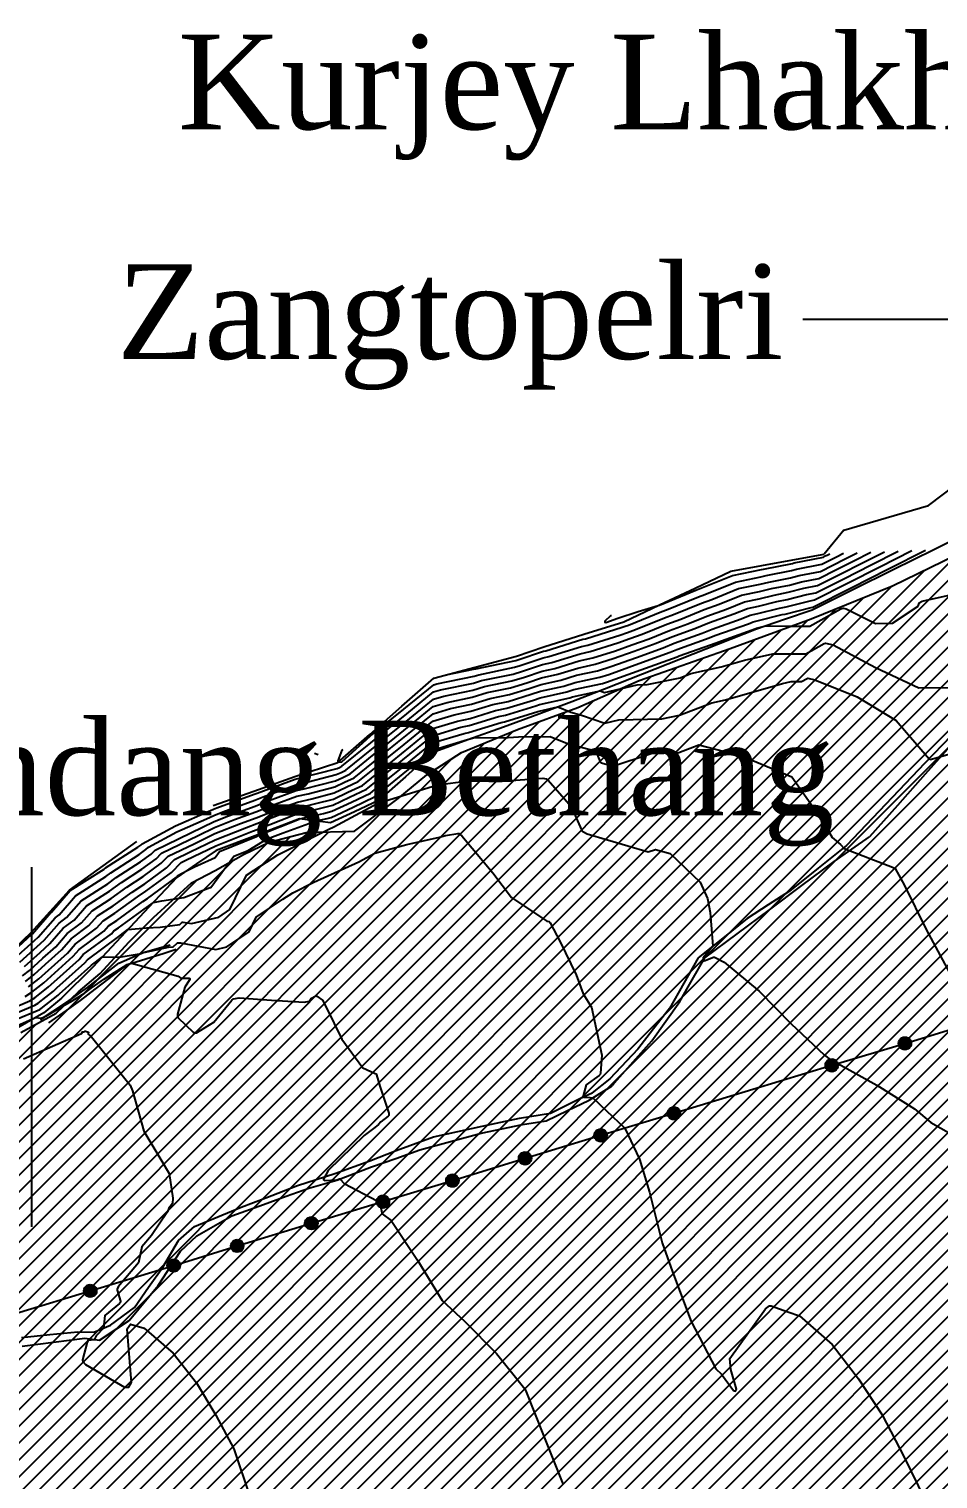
# Model space of a CAD drawing. Extents: x 13365 to 36625, y 86498 to 171760.
# Drawn here: x 17932 to 18412, y 89343 to 90109 of the extents above; entities that cross this region are included whole.
import ezdxf

# ---------------------------------------------------------------- set-up
doc = ezdxf.new("R2010")
doc.units = 0
doc.header["$LTSCALE"] = 5
doc.header["$MEASUREMENT"] = 0
doc.linetypes.add('A_CONTINUOUS_LINE', pattern=[0])
doc.linetypes.add('KERB', pattern=[16, 5, -6, 5])
doc.layers.get('0').update_dxf_attribs({"linetype": 'A_CONTINUOUS_LINE'})
for name, color, linetype in [('Agricultural', 40, 'Continuous'), ('CONTOUR', 255, 'Continuous'), ('EXISTING ROAD', 25, 'A_CONTINUOUS_LINE'), ('RELIEF', 255, 'A_CONTINUOUS_LINE'), ('TELECOM', 94, 'A_CONTINUOUS_LINE'), ('text', 7, 'Continuous')]:
    doc.layers.add(name, color=color, linetype=linetype)

# ---------------------------------------------------------------- blocks, each defined once
blk = doc.blocks.new('S038')
at = {"color": 0}
for p, q in [((-0.5, 0), (0, 0.5)), ((-0.5, 0), (-0.48, 0.13)), ((-0.48, -0.13), (-0.5, 0)), ((0, -0.5), (-0.5, 0)), ((-0.5, 0), (0.5, 0)), ((-0.48, -0.13), (0.13, 0.48)), ((-0.48, 0.13), (-0.43, 0.25)), ((0.13, -0.48), (-0.48, 0.13)), ((-0.48, 0.13), (0.48, 0.13)), ((0.25, 0.43), (-0.43, -0.25)), ((-0.43, 0.25), (-0.35, 0.35)), ((0.43, 0.25), (-0.43, 0.25)), ((-0.43, 0.25), (0.25, -0.43)), ((-0.35, 0.35), (-0.25, 0.43)), ((-0.35, -0.35), (0.35, 0.35)), ((0.35, -0.35), (-0.35, 0.35)), ((-0.35, 0.35), (0.35, 0.35)), ((-0.35, -0.35), (-0.35, 0.35)), ((-0.25, 0.43), (-0.13, 0.48)), ((0.43, -0.25), (-0.25, 0.43)), ((-0.25, 0.43), (-0.25, -0.43)), ((-0.25, -0.43), (0.43, 0.25)), ((-0.13, 0.48), (0, 0.5)), ((-0.13, -0.48), (-0.13, 0.48)), ((-0.13, 0.48), (0.48, -0.13)), ((0.48, 0.13), (-0.13, -0.48)), ((0, 0.5), (0.13, 0.48)), ((0.5, 0), (0, 0.5)), ((0, 0.5), (0, -0.5)), ((0, -0.5), (0.5, 0)), ((0.13, 0.48), (0.25, 0.43)), ((0.13, 0.48), (0.13, -0.48)), ((0.25, 0.43), (0.35, 0.35)), ((0.25, -0.43), (0.25, 0.43)), ((0.35, 0.35), (0.43, 0.25)), ((0.35, 0.35), (0.35, -0.35)), ((0.43, 0.25), (0.48, 0.13)), ((0.48, 0.13), (0.5, 0)), ((0.5, 0), (0.48, -0.13)), ((-0.43, -0.25), (-0.48, -0.13)), ((0.48, -0.13), (-0.48, -0.13)), ((-0.35, -0.35), (-0.43, -0.25)), ((-0.43, -0.25), (0.43, -0.25)), ((-0.25, -0.43), (-0.35, -0.35)), ((0.35, -0.35), (-0.35, -0.35)), ((-0.13, -0.48), (-0.25, -0.43)), ((0, -0.5), (-0.13, -0.48)), ((0.13, -0.48), (0, -0.5)), ((0.25, -0.43), (0.13, -0.48)), ((0.35, -0.35), (0.25, -0.43)), ((0.43, -0.25), (0.35, -0.35)), ((0.48, -0.13), (0.43, -0.25))]:
    blk.add_line(p, q, dxfattribs=at)

msp = doc.modelspace()

# ---------------------------------------------------------------- hatches: boundary and pattern name
at = {"layer": 'Agricultural', "linetype": 'Continuous'}
h = msp.add_hatch(dxfattribs=at)
h.set_pattern_fill('ANSI31', color=256, scale=50, style=0)
edge = h.paths.add_edge_path()
edge.add_line((17511.7, 89521.19), (17520.78, 89522.44))
edge.add_line((17520.78, 89522.44), (17525.46, 89520.11))
edge.add_line((17525.46, 89520.11), (17530.39, 89514.4))
edge.add_line((17530.39, 89514.4), (17536.89, 89508.69))
edge.add_line((17536.89, 89508.69), (17541.82, 89503.76))
edge.add_line((17541.82, 89503.76), (17543.38, 89497.79))
edge.add_line((17543.38, 89497.79), (17545.98, 89493.64))
edge.add_line((17545.98, 89493.64), (17554.29, 89493.38))
edge.add_line((17554.29, 89493.38), (17563.64, 89495.46))
edge.add_line((17563.64, 89495.46), (17575.07, 89502.72))
edge.add_line((17575.07, 89502.72), (17587.8, 89509.99))
edge.add_line((17587.8, 89509.99), (17597.41, 89516.73))
edge.add_line((17597.41, 89516.73), (17608.05, 89523.48))
edge.add_line((17608.05, 89523.48), (17618.18, 89529.71))
edge.add_line((17618.18, 89529.71), (17637.07, 89533.2))
edge.add_line((17637.07, 89533.2), (17654.59, 89534.43))
edge.add_line((17654.59, 89534.43), (17666, 89537.28))
edge.add_line((17666, 89537.28), (17680.27, 89532.8))
edge.add_line((17680.27, 89532.8), (17692.9, 89531.17))
edge.add_line((17692.9, 89531.17), (17705.53, 89533.2))
edge.add_line((17705.53, 89533.2), (17723.06, 89535.65))
edge.add_line((17723.06, 89535.65), (17728.14, 89534.35))
edge.add_line((17728.14, 89534.35), (17729.71, 89531.74))
edge.add_line((17729.71, 89531.74), (17728.41, 89526.51))
edge.add_line((17728.41, 89526.51), (17726.57, 89522.59))
edge.add_line((17726.57, 89522.59), (17720.55, 89518.66))
edge.add_line((17720.55, 89518.66), (17710.08, 89514.74))
edge.add_line((17710.08, 89514.74), (17701.18, 89512.12))
edge.add_line((17701.18, 89512.12), (17695.68, 89506.11))
edge.add_line((17695.68, 89506.11), (17690.71, 89499.05))
edge.add_line((17690.71, 89499.05), (17688.61, 89491.46))
edge.add_line((17688.61, 89491.46), (17687.56, 89480.9))
edge.add_line((17687.56, 89480.9), (17686.78, 89470.18))
edge.add_line((17686.78, 89470.18), (17688.35, 89462.86))
edge.add_line((17688.35, 89462.86), (17693.85, 89453.18))
edge.add_line((17693.85, 89453.18), (17699.6, 89443.51))
edge.add_line((17699.6, 89443.51), (17706.16, 89433.73))
edge.add_line((17706.16, 89433.73), (17715.32, 89420.39))
edge.add_line((17715.32, 89420.39), (17720.82, 89411.24))
edge.add_line((17720.82, 89411.24), (17725.01, 89404.7))
edge.add_line((17725.01, 89404.7), (17730.77, 89392.67))
edge.add_line((17730.77, 89392.67), (17735.76, 89383.15))
edge.add_line((17735.76, 89383.15), (17741.26, 89374))
edge.add_line((17741.26, 89374), (17745.19, 89370.07))
edge.add_line((17745.19, 89370.07), (17751.21, 89368.5))
edge.add_line((17751.21, 89368.5), (17764.56, 89366.93))
edge.add_line((17764.56, 89366.93), (17773.2, 89371.64))
edge.add_line((17773.2, 89371.64), (17784.19, 89377.4))
edge.add_line((17784.19, 89377.4), (17795.71, 89385.24))
edge.add_line((17795.71, 89385.24), (17803.57, 89390.47))
edge.add_line((17803.57, 89390.47), (17815.35, 89393.61))
edge.add_line((17815.35, 89393.61), (17824.77, 89393.61))
edge.add_line((17824.77, 89393.61), (17839.69, 89393.35))
edge.add_line((17839.69, 89393.35), (17854.22, 89397.09))
edge.add_line((17854.22, 89397.09), (17863.9, 89404.15))
edge.add_line((17863.9, 89404.15), (17868.35, 89412.25))
edge.add_line((17868.35, 89412.25), (17866.78, 89422.45))
edge.add_line((17866.78, 89422.45), (17863.12, 89436.31))
edge.add_line((17863.12, 89436.31), (17859.97, 89452.01))
edge.add_line((17859.97, 89452.01), (17855.26, 89465.87))
edge.add_line((17855.26, 89465.87), (17851.31, 89478.52))
edge.add_line((17851.31, 89478.52), (17846.34, 89491.86))
edge.add_line((17846.34, 89491.86), (17842.93, 89502.84))
edge.add_line((17842.93, 89502.84), (17839.24, 89511.37))
edge.add_line((17839.24, 89511.37), (17832.43, 89522.35))
edge.add_line((17832.43, 89522.35), (17827.2, 89531.25))
edge.add_line((17827.2, 89531.25), (17827.46, 89539.61))
edge.add_line((17827.46, 89539.61), (17831.91, 89549.29))
edge.add_line((17831.91, 89549.29), (17839.24, 89554.26))
edge.add_line((17839.24, 89554.26), (17857.04, 89560.28))
edge.add_line((17857.04, 89560.28), (17876.42, 89560.8))
edge.add_line((17876.42, 89560.8), (17896.4, 89564.25))
edge.add_line((17896.4, 89564.25), (17910.54, 89570.52))
edge.add_line((17910.54, 89570.52), (17927.55, 89578.89))
edge.add_line((17927.55, 89578.89), (17946.14, 89589.09))
edge.add_line((17946.14, 89589.09), (17957.92, 89600.34))
edge.add_line((17957.92, 89600.34), (17969.44, 89610.01))
edge.add_line((17969.44, 89610.01), (17984.52, 89626.57))
edge.add_line((17984.52, 89626.57), (17997.56, 89639.59))
edge.add_line((17997.56, 89639.59), (18017.76, 89657.82))
edge.add_line((18017.76, 89657.82), (18030.15, 89664.33))
edge.add_line((18030.15, 89664.33), (18045.14, 89672.79))
edge.add_line((18045.14, 89672.79), (18058.82, 89679.31))
edge.add_line((18058.82, 89679.31), (18078.38, 89684.51))
edge.add_line((18078.38, 89684.51), (18103.8, 89685.17))
edge.add_line((18103.8, 89685.17), (18126.89, 89702.47))
edge.add_line((18126.89, 89702.47), (18142, 89714.94))
edge.add_line((18142, 89714.94), (18160.39, 89726.75))
edge.add_line((18160.39, 89726.75), (18190.02, 89738.89))
edge.add_line((18190.02, 89738.89), (18221.85, 89750.57))
edge.add_line((18221.85, 89750.57), (18254.33, 89764.84))
edge.add_line((18254.33, 89764.84), (18302.39, 89781.72))
edge.add_line((18302.39, 89781.72), (18345.27, 89797.29))
edge.add_line((18345.27, 89797.29), (18388.14, 89814.81))
edge.add_line((18388.14, 89814.81), (18428.41, 89834.28))
edge.add_line((18428.41, 89834.28), (18453.32, 89850.01))
edge.add_line((18453.32, 89850.01), (18478.01, 89872.08))
edge.add_line((18478.01, 89872.08), (18505.63, 89890.34))
edge.add_line((18505.63, 89890.34), (18561.6, 89907.91))
edge.add_line((18561.6, 89907.91), (18635.16, 89912.71))
edge.add_line((18635.16, 89912.71), (18711.92, 89909.51))
edge.add_line((18711.92, 89909.51), (18779.08, 89931.88))
edge.add_line((18779.08, 89931.88), (18855.84, 89931.88))
edge.add_line((18855.84, 89931.88), (18911.81, 89917.5))
edge.add_line((18911.81, 89917.5), (18982.49, 89890.29))
edge.add_line((18982.49, 89890.29), (19014.48, 89875.91))
edge.add_line((19014.48, 89875.91), (19029.96, 89865.74))
edge.add_line((19029.96, 89865.74), (19034.08, 89854.23))
edge.add_line((19034.08, 89854.23), (19027.49, 89848.47))
edge.add_line((19027.49, 89848.47), (19011.03, 89843.53))
edge.add_line((19011.03, 89843.53), (18990.45, 89838.6))
edge.add_line((18990.45, 89838.6), (18969.86, 89834.49))
edge.add_line((18969.86, 89834.49), (18932.81, 89831.2))
edge.add_line((18932.81, 89831.2), (18908.94, 89827.08))
edge.add_line((18908.94, 89827.08), (18885.88, 89820.5))
edge.add_line((18885.88, 89820.5), (18851.3, 89817.21))
edge.add_line((18851.3, 89817.21), (18825.78, 89812.28))
edge.add_line((18825.78, 89812.28), (18812.61, 89807.34))
edge.add_line((18812.61, 89807.34), (18802.73, 89797.47))
edge.add_line((18802.73, 89797.47), (18793.67, 89781.03))
edge.add_line((18793.67, 89781.03), (18788.73, 89770.33))
edge.add_line((18788.73, 89770.33), (18775.56, 89771.16))
edge.add_line((18775.56, 89771.16), (18753.33, 89774.45))
edge.add_line((18753.33, 89774.45), (18739.33, 89781.03))
edge.add_line((18739.33, 89781.03), (18723.69, 89780.2))
edge.add_line((18723.69, 89780.2), (18706.4, 89770.33))
edge.add_line((18706.4, 89770.33), (18695.7, 89757.17))
edge.add_line((18695.7, 89757.17), (18695.7, 89742.37))
edge.add_line((18695.7, 89742.37), (18703.93, 89727.56))
edge.add_line((18703.93, 89727.56), (18707.22, 89715.23))
edge.add_line((18707.22, 89715.23), (18705.58, 89700.42))
edge.add_line((18705.58, 89700.42), (18703.93, 89681.5))
edge.add_line((18703.93, 89681.5), (18702.28, 89656.01))
edge.add_line((18702.28, 89656.01), (18698.95, 89645.03))
edge.add_line((18698.95, 89645.03), (18694.84, 89635.98))
edge.add_line((18694.84, 89635.98), (18687.43, 89623.64))
edge.add_line((18687.43, 89623.64), (18683.31, 89611.3))
edge.add_line((18683.31, 89611.3), (18683.31, 89598.97))
edge.add_line((18683.31, 89598.97), (18688.25, 89588.27))
edge.add_line((18688.25, 89588.27), (18692.37, 89566.89))
edge.add_line((18692.37, 89566.89), (18690.72, 89547.97))
edge.add_line((18690.72, 89547.97), (18689.9, 89533.17))
edge.add_line((18689.9, 89533.17), (18690.81, 89516.63))
edge.add_line((18690.81, 89516.63), (18689.54, 89509.01))
edge.add_line((18689.54, 89509.01), (18681.49, 89503.5))
edge.add_line((18681.49, 89503.5), (18671.31, 89496.31))
edge.add_line((18671.31, 89496.31), (18659.02, 89486.14))
edge.add_line((18659.02, 89486.14), (18646.73, 89475.56))
edge.add_line((18646.73, 89475.56), (18637.4, 89461.58))
edge.add_line((18637.4, 89461.58), (18629.77, 89443.8))
edge.add_line((18629.77, 89443.8), (18626.79, 89432.23))
edge.add_line((18626.79, 89432.23), (18623.82, 89419.11))
edge.add_line((18623.82, 89419.11), (18619.16, 89408.52))
edge.add_line((18619.16, 89408.52), (18608.56, 89400.05))
edge.add_line((18608.56, 89400.05), (18598.81, 89397.09))
edge.add_line((18598.81, 89397.09), (18588.64, 89396.66))
edge.add_line((18588.64, 89396.66), (18577.19, 89395.82))
edge.add_line((18577.19, 89395.82), (18570.41, 89392.85))
edge.add_line((18570.41, 89392.85), (18567.87, 89385.23))
edge.add_line((18567.87, 89385.23), (18566.17, 89378.03))
edge.add_line((18566.17, 89378.03), (18563.62, 89371.18))
edge.add_line((18563.62, 89371.18), (18559.38, 89366.09))
edge.add_line((18559.38, 89366.09), (18553.87, 89356.78))
edge.add_line((18553.87, 89356.78), (18542, 89350.43))
edge.add_line((18542, 89350.43), (18529.28, 89342.38))
edge.add_line((18529.28, 89342.38), (18512.68, 89332.93))
edge.add_line((18512.68, 89332.93), (18496.99, 89324.04))
edge.add_line((18496.99, 89324.04), (18482.58, 89313.03))
edge.add_line((18482.58, 89313.03), (18467.75, 89300.75))
edge.add_line((18467.75, 89300.75), (18453.69, 89290.88))
edge.add_line((18453.69, 89290.88), (18441.82, 89279.87))
edge.add_line((18441.82, 89279.87), (18430.38, 89268.44))
edge.add_line((18430.38, 89268.44), (18418.09, 89255.74))
edge.add_line((18418.09, 89255.74), (18408.34, 89240.49))
edge.add_line((18408.34, 89240.49), (18389.21, 89215.89))
edge.add_line((18389.21, 89215.89), (18365.21, 89190.87))
edge.add_line((18365.21, 89190.87), (18346.43, 89173.15))
edge.add_line((18346.43, 89173.15), (18324.51, 89155.43))
edge.add_line((18324.51, 89155.43), (18307.81, 89143.96))
edge.add_line((18307.81, 89143.96), (18280.68, 89131.45))
edge.add_line((18280.68, 89131.45), (18248.33, 89118.94))
edge.add_line((18248.33, 89118.94), (18234.71, 89112.37))
edge.add_line((18234.71, 89112.37), (18222.89, 89112.37))
edge.add_line((18222.89, 89112.37), (18206.23, 89111.84))
edge.add_line((18206.23, 89111.84), (18191.19, 89108.08))
edge.add_line((18191.19, 89108.08), (18172.92, 89102.71))
edge.add_line((18172.92, 89102.71), (18153.58, 89096.27))
edge.add_line((18153.58, 89096.27), (18135.85, 89089.3))
edge.add_line((18135.85, 89089.3), (18120.27, 89081.24))
edge.add_line((18120.27, 89081.24), (18097.71, 89068.9))
edge.add_line((18097.71, 89068.9), (18086.24, 89060.69))
edge.add_line((18086.24, 89060.69), (18072.27, 89052.64))
edge.add_line((18072.27, 89052.64), (18057.23, 89044.59))
edge.add_line((18057.23, 89044.59), (18044.87, 89044.59))
edge.add_line((18044.87, 89044.59), (18035.2, 89050.49))
edge.add_line((18035.2, 89050.49), (18026.61, 89058.01))
edge.add_line((18026.61, 89058.01), (18015.33, 89059.08))
edge.add_line((18015.33, 89059.08), (18005.12, 89055.86))
edge.add_line((18005.12, 89055.86), (17993.83, 89048.88))
edge.add_line((17993.83, 89048.88), (17980.94, 89040.83))
edge.add_line((17980.94, 89040.83), (17971.27, 89032.78))
edge.add_line((17971.27, 89032.78), (17958.38, 89027.95))
edge.add_line((17958.38, 89027.95), (17943.33, 89020.97))
edge.add_line((17943.33, 89020.97), (17924.53, 89015.61))
edge.add_line((17924.53, 89015.61), (17906.71, 89010.19))
edge.add_line((17906.71, 89010.19), (17881.46, 89008.58))
edge.add_line((17881.46, 89008.58), (17857.82, 89009.12))
edge.add_line((17857.82, 89009.12), (17828.81, 89008.04))
edge.add_line((17828.81, 89008.04), (17810.59, 89007.26))
edge.add_line((17810.59, 89007.26), (17795.85, 89002.9))
edge.add_line((17795.85, 89002.9), (17785.48, 88999.63))
edge.add_line((17785.48, 88999.63), (17774.02, 89000.17))
edge.add_line((17774.02, 89000.17), (17756.56, 89004.54))
edge.add_line((17756.56, 89004.54), (17742.91, 89008.35))
edge.add_line((17742.91, 89008.35), (17721.63, 89014.89))
edge.add_line((17721.63, 89014.89), (17700.89, 89021.98))
edge.add_line((17700.89, 89021.98), (17677.97, 89029.07))
edge.add_line((17677.97, 89029.07), (17662.69, 89035.07))
edge.add_line((17662.69, 89035.07), (17646.17, 89041.16))
edge.add_line((17646.17, 89041.16), (17630.35, 89047.16))
edge.add_line((17630.35, 89047.16), (17624.89, 89055.88))
edge.add_line((17624.89, 89055.88), (17631.44, 89073.33))
edge.add_line((17631.44, 89073.33), (17636.9, 89090.78))
edge.add_line((17636.9, 89090.78), (17640.45, 89101.96))
edge.add_line((17640.45, 89101.96), (17649.15, 89110.29))
edge.add_line((17649.15, 89110.29), (17657.49, 89117.17))
edge.add_line((17657.49, 89117.17), (17664.74, 89126.23))
edge.add_line((17664.74, 89126.23), (17668.73, 89135.28))
edge.add_line((17668.73, 89135.28), (17673.45, 89144.7))
edge.add_line((17673.45, 89144.7), (17681.06, 89141.44))
edge.add_line((17681.06, 89141.44), (17695.57, 89136.37))
edge.add_line((17695.57, 89136.37), (17710.8, 89137.82))
edge.add_line((17710.8, 89137.82), (17721.67, 89138.18))
edge.add_line((17721.67, 89138.18), (17734.73, 89141.8))
edge.add_line((17734.73, 89141.8), (17742.7, 89145.89))
edge.add_line((17742.7, 89145.89), (17742.7, 89157.12))
edge.add_line((17742.7, 89157.12), (17741.25, 89167.26))
edge.add_line((17741.25, 89167.26), (17738.71, 89174.51))
edge.add_line((17738.71, 89174.51), (17735.08, 89179.58))
edge.add_line((17735.08, 89179.58), (17734.72, 89186.82))
edge.add_line((17734.72, 89186.82), (17738.35, 89194.79))
edge.add_line((17738.35, 89194.79), (17743.42, 89201.67))
edge.add_line((17743.42, 89201.67), (17749.28, 89207.53))
edge.add_line((17749.28, 89207.53), (17759.07, 89208.98))
edge.add_line((17759.07, 89208.98), (17770.68, 89211.87))
edge.add_line((17770.68, 89211.87), (17781.55, 89215.5))
edge.add_line((17781.55, 89215.5), (17793.16, 89220.93))
edge.add_line((17793.16, 89220.93), (17799.32, 89227.09))
edge.add_line((17799.32, 89227.09), (17798.6, 89233.97))
edge.add_line((17798.6, 89233.97), (17790.62, 89238.68))
edge.add_line((17790.62, 89238.68), (17778.65, 89244.84))
edge.add_line((17778.65, 89244.84), (17767.05, 89249.55))
edge.add_line((17767.05, 89249.55), (17754, 89252.81))
edge.add_line((17754, 89252.81), (17742.75, 89255.34))
edge.add_line((17742.75, 89255.34), (17731.81, 89254.35))
edge.add_line((17731.81, 89254.35), (17723.83, 89245.66))
edge.add_line((17723.83, 89245.66), (17720.57, 89234.43))
edge.add_line((17720.57, 89234.43), (17717.67, 89227.18))
edge.add_line((17717.67, 89227.18), (17711.14, 89224.29))
edge.add_line((17711.14, 89224.29), (17702.8, 89223.92))
edge.add_line((17702.8, 89223.92), (17695.19, 89222.84))
edge.add_line((17695.19, 89222.84), (17689.02, 89224.29))
edge.add_line((17689.02, 89224.29), (17686.85, 89230.81))
edge.add_line((17686.85, 89230.81), (17690.47, 89243.85))
edge.add_line((17690.47, 89243.85), (17691.92, 89253.63))
edge.add_line((17691.92, 89253.63), (17689.39, 89264.86))
edge.add_line((17689.39, 89264.86), (17677.78, 89275.36))
edge.add_line((17677.78, 89275.36), (17667.63, 89283.33))
edge.add_line((17667.63, 89283.33), (17661.83, 89296.01))
edge.add_line((17661.83, 89296.01), (17656.39, 89308.69))
edge.add_line((17656.39, 89308.69), (17646.6, 89315.93))
edge.add_line((17646.6, 89315.93), (17634.99, 89316.66))
edge.add_line((17634.99, 89316.66), (17624.11, 89314.12))
edge.add_line((17624.11, 89314.12), (17614.32, 89307.96))
edge.add_line((17614.32, 89307.96), (17607.8, 89295.28))
edge.add_line((17607.8, 89295.28), (17607.43, 89282.61))
edge.add_line((17607.43, 89282.61), (17613.96, 89273.19))
edge.add_line((17613.96, 89273.19), (17621.21, 89269.2))
edge.add_line((17621.21, 89269.2), (17628.47, 89261.6))
edge.add_line((17628.47, 89261.6), (17629.14, 89255.49))
edge.add_line((17629.14, 89255.49), (17625.45, 89241.57))
edge.add_line((17625.45, 89241.57), (17622.22, 89230.49))
edge.add_line((17622.22, 89230.49), (17619.85, 89217.08))
edge.add_line((17619.85, 89217.08), (17616.16, 89201.04))
edge.add_line((17616.16, 89201.04), (17613.53, 89189.73))
edge.add_line((17613.53, 89189.73), (17612.22, 89183.41))
edge.add_line((17612.22, 89183.41), (17609.32, 89179.73))
edge.add_line((17609.32, 89179.73), (17599.32, 89178.68))
edge.add_line((17599.32, 89178.68), (17592.47, 89180.78))
edge.add_line((17592.47, 89180.78), (17589.31, 89187.36))
edge.add_line((17589.31, 89187.36), (17586.68, 89208.14))
edge.add_line((17586.68, 89208.14), (17580.89, 89220.23))
edge.add_line((17580.89, 89220.23), (17573.51, 89234.44))
edge.add_line((17573.51, 89234.44), (17570.09, 89249.69))
edge.add_line((17570.09, 89249.69), (17561.91, 89266.6))
edge.add_line((17561.91, 89266.6), (17557.17, 89277.71))
edge.add_line((17557.17, 89277.71), (17553.22, 89291.12))
edge.add_line((17553.22, 89291.12), (17545.32, 89304.27))
edge.add_line((17545.32, 89304.27), (17538.21, 89317.72))
edge.add_line((17538.21, 89317.72), (17534.77, 89330.42))
edge.add_line((17534.77, 89330.42), (17532.14, 89342.25))
edge.add_line((17532.14, 89342.25), (17531.07, 89355.73))
edge.add_line((17531.07, 89355.73), (17528.18, 89372.56))
edge.add_line((17528.18, 89372.56), (17524.49, 89386.56))
edge.add_line((17524.49, 89386.56), (17522.12, 89400.76))
edge.add_line((17522.12, 89400.76), (17521.8, 89415.23))
edge.add_line((17521.8, 89415.23), (17521.8, 89427.01))
edge.add_line((17521.8, 89427.01), (17522.9, 89438.78))
edge.add_line((17522.9, 89438.78), (17522.53, 89448.72))
edge.add_line((17522.53, 89448.72), (17521.43, 89458.29))
edge.add_line((17521.43, 89458.29), (17519.8, 89468.17))
edge.add_line((17519.8, 89468.17), (17517.95, 89476.15))
edge.add_line((17517.95, 89476.15), (17517.37, 89482.84))
edge.add_line((17517.37, 89482.84), (17516.4, 89490.2))
edge.add_line((17516.4, 89490.2), (17514.75, 89494.16))
edge.add_line((17514.75, 89494.16), (17509.84, 89500.7))
edge.add_line((17509.84, 89500.7), (17505.62, 89508.2))
edge.add_line((17505.62, 89508.2), (17506.98, 89518.31))
edge.add_line((17506.98, 89518.31), (17511.68, 89521.19))

# ---------------------------------------------------------------- linework, layer by layer
msp.add_lwpolyline([(17927.55, 89578.89), (17946.14, 89589.09), (17957.92, 89600.34), (17969.44, 89610.01), (17984.52, 89626.57), (17997.56, 89639.59), (18017.76, 89657.82), (18030.15, 89664.33), (18045.14, 89672.79), (18058.82, 89679.31), (18078.38, 89684.51), (18103.8, 89685.17), (18126.89, 89702.47), (18142, 89714.94), (18160.39, 89726.75), (18190.02, 89738.89), (18221.85, 89750.57), (18254.33, 89764.84), (18302.39, 89781.72), (18345.27, 89797.29), (18388.14, 89814.81), (18428.41, 89834.28)], dxfattribs=at)
at = {"layer": 'CONTOUR', "color": 33, "linetype": 'A_CONTINUOUS_LINE'}
for points in [[(17928.31, 89608.66), (17932.01, 89611.56), (17939.14, 89618.02), (17945.97, 89624.15), (17951.99, 89631.06), (17959.58, 89636.71), (17965.15, 89643.14), (17975.34, 89649.62), (17983.51, 89655.57), (17992.25, 89661.16), (18001.73, 89668.18), (18005.34, 89671.88), (18019.1, 89678.56), (18030.09, 89683.88), (18043.64, 89689.22), (18051.92, 89692.24), (18065.2, 89697.46), (18073.73, 89700.57), (18081.36, 89702.33), (18093.1, 89705.34), (18099.5, 89708.35), (18105.84, 89711.34), (18114.34, 89718.23), (18121.96, 89724.39), (18130.03, 89730.93), (18137.91, 89737.3), (18145.33, 89743.31), (18156.44, 89746.64), (18165.28, 89748.47), (18176.96, 89752.01), (18185.04, 89753.7), (18197.28, 89757.46), (18202.21, 89759.08), (18214.46, 89761.85), (18220.48, 89763.72), (18233.58, 89766.56), (18238.23, 89768.01), (18254.06, 89773.69), (18270.64, 89779.64), (18274.18, 89781.09), (18291.31, 89787.22), (18294.35, 89788.45), (18312.02, 89794.76), (18314.58, 89795.79), (18316.67, 89796.21), (18329.95, 89799.57), (18331.47, 89799.87), (18345.24, 89803.39), (18346.12, 89803.56), (18366.28, 89813.75), (18386.13, 89823.77), (18405.69, 89833.65)], [(17929.46, 89613.73), (17937.66, 89621.15), (17942.89, 89625.84), (17949.86, 89633.84), (17955.64, 89638.14), (17962.26, 89645.79), (17974.38, 89653.5), (17980.72, 89658.12), (17991.54, 89665.04), (17999.04, 89670.6), (18001.9, 89673.52), (18021.27, 89682.93), (18029.88, 89687.09), (18040.49, 89691.27), (18051.65, 89695.34), (18062.01, 89699.42), (18073.41, 89703.58), (18079.34, 89704.94), (18093.49, 89708.57), (18098.6, 89710.98), (18103.67, 89713.37), (18113.89, 89721.64), (18120.07, 89726.64), (18126.62, 89731.94), (18136.3, 89739.78), (18145.42, 89747.15), (18154.64, 89749.93), (18165.66, 89752.2), (18175.48, 89755.18), (18185.71, 89757.32), (18196.11, 89760.51), (18202.47, 89762.6), (18212.88, 89764.95), (18221.16, 89767.52), (18232.3, 89769.94), (18239.41, 89772.15), (18252.87, 89776.98), (18266.97, 89782.05), (18272.86, 89784.45), (18287.55, 89789.71), (18292.92, 89791.88), (18308.17, 89797.33), (18313.02, 89799.29), (18317, 89800.08), (18328.52, 89803), (18332.02, 89803.69), (18343.96, 89806.74), (18346.92, 89807.33), (18364.36, 89816.14), (18381.54, 89824.82), (18398.46, 89833.37)], [(17924.38, 89618.06), (17934.7, 89627.4), (17936.73, 89629.23), (17945.59, 89639.4), (17947.75, 89641), (17956.48, 89651.09), (17972.46, 89661.26), (17975.12, 89663.2), (17990.12, 89672.8), (17993.66, 89675.42), (17995.01, 89676.8), (18009.99, 89684.9), (18025.61, 89691.66), (18029.46, 89693.52), (18034.2, 89695.39), (18051.12, 89701.56), (18055.64, 89703.33), (18072.76, 89709.58), (18075.29, 89710.16), (18094.25, 89715.02), (18096.8, 89716.22), (18099.33, 89717.42), (18112.99, 89728.47), (18116.29, 89731.14), (18119.79, 89733.97), (18133.07, 89744.72), (18145.59, 89754.85), (18151.04, 89756.49), (18166.42, 89759.65), (18172.51, 89761.5), (18187.05, 89764.54), (18193.76, 89766.6), (18202.98, 89769.63), (18209.73, 89771.16), (18222.51, 89775.13), (18229.74, 89776.7), (18241.77, 89780.44), (18250.5, 89783.57), (18259.64, 89786.85), (18270.24, 89791.18), (18280.03, 89794.68), (18290.04, 89798.75), (18300.48, 89802.47), (18309.91, 89806.28), (18317.65, 89807.83), (18325.67, 89809.86), (18333.12, 89811.34), (18341.38, 89813.45), (18348.51, 89814.87), (18360.52, 89820.94), (18372.35, 89826.91), (18384, 89832.8)], [(17926.92, 89615.9), (17936.18, 89624.27), (17939.81, 89627.53), (17947.72, 89636.62), (17951.69, 89639.57), (17959.37, 89648.44), (17973.42, 89657.38), (17977.92, 89660.66), (17990.83, 89668.92), (17996.35, 89673.01), (17998.46, 89675.16), (18023.44, 89687.29), (18029.67, 89690.31), (18037.35, 89693.33), (18051.38, 89698.45), (18058.83, 89701.38), (18073.09, 89706.58), (18077.31, 89707.55), (18093.87, 89711.79), (18097.7, 89713.6), (18101.5, 89715.39), (18113.44, 89725.05), (18118.18, 89728.89), (18123.2, 89732.96), (18134.69, 89742.25), (18145.5, 89751), (18152.84, 89753.21), (18166.04, 89755.92), (18173.99, 89758.34), (18186.38, 89760.93), (18194.93, 89763.56), (18202.72, 89766.12), (18211.31, 89768.06), (18221.84, 89771.33), (18231.02, 89773.32), (18240.59, 89776.3), (18251.68, 89780.28), (18263.3, 89784.45), (18271.55, 89787.81), (18283.79, 89792.19), (18291.48, 89795.32), (18304.32, 89799.9), (18311.47, 89802.78), (18317.32, 89803.96), (18327.09, 89806.43), (18332.57, 89807.52), (18342.67, 89810.1), (18347.72, 89811.1), (18362.44, 89818.54), (18376.94, 89825.87), (18391.23, 89833.08)], [(18097.62, 89728.25), (18097.09, 89727.9), (18095.09, 89722.29), (18095.28, 89721.69), (18097.23, 89721.75), (18112.09, 89735.29), (18112.51, 89735.63), (18112.95, 89735.99), (18129.85, 89749.67), (18145.77, 89762.54), (18147.44, 89763.05), (18167.18, 89767.11), (18169.54, 89767.83), (18188.38, 89771.77), (18191.4, 89772.69), (18203.49, 89776.66), (18206.58, 89777.36), (18223.87, 89782.74), (18227.18, 89783.45), (18244.13, 89788.72), (18248.12, 89790.15), (18252.3, 89791.65), (18267.61, 89797.9), (18272.51, 89799.66), (18287.17, 89805.61), (18292.78, 89807.61), (18306.8, 89813.28), (18318.3, 89815.58), (18322.81, 89816.72), (18334.22, 89818.99), (18338.8, 89820.16), (18350.11, 89822.41), (18356.68, 89825.73), (18363.16, 89829), (18369.53, 89832.23)], [(18152.37, 89767.71), (18167.56, 89770.84), (18168.05, 89770.99), (18189.05, 89775.38), (18190.23, 89775.74), (18203.74, 89780.18), (18205, 89780.47), (18224.55, 89786.54), (18225.9, 89786.83), (18245.31, 89792.86), (18246.93, 89793.45), (18248.64, 89794.06), (18266.3, 89801.26), (18268.76, 89802.14), (18285.73, 89809.04), (18288.93, 89810.18), (18305.24, 89816.77), (18318.63, 89819.45), (18321.38, 89820.15), (18334.77, 89822.82), (18337.51, 89823.52), (18350.91, 89826.18), (18354.76, 89828.13), (18358.56, 89830.05), (18362.3, 89831.94)], [(18239.66, 89798.86), (18239.22, 89798.83), (18236.17, 89796.05), (18236.1, 89795.61), (18236.72, 89795.37), (18243.02, 89797.76), (18253.85, 89801.13), (18264.27, 89804.37), (18264.64, 89804.49), (18264.98, 89804.63), (18265, 89804.63), (18284.3, 89812.47), (18285.08, 89812.75), (18303.69, 89820.27), (18318.95, 89823.32), (18319.95, 89823.58), (18335.32, 89826.64), (18336.23, 89826.87), (18351.7, 89829.95), (18352.84, 89830.53), (18353.97, 89831.1), (18355.07, 89831.66)], [(17931.62, 89602.94), (17937.09, 89607.23), (17942.1, 89611.76), (17952.13, 89620.76), (17956.27, 89625.51), (17967.48, 89633.84), (17970.94, 89637.84), (17977.26, 89641.86), (17989.11, 89650.49), (17993.66, 89653.4), (18007.1, 89663.36), (18012.22, 89668.6), (18014.76, 89669.83), (18030.51, 89677.46), (18049.93, 89685.11), (18052.45, 89686.03), (18071.57, 89693.55), (18074.38, 89694.57), (18085.41, 89697.11), (18092.34, 89698.89), (18101.29, 89703.11), (18110.17, 89707.3), (18115.25, 89711.4), (18125.73, 89719.89), (18136.86, 89728.9), (18141.13, 89732.36), (18145.15, 89735.61), (18160.04, 89740.08), (18164.52, 89741.01), (18179.93, 89745.69), (18183.71, 89746.48), (18199.63, 89751.37), (18201.7, 89752.05), (18217.61, 89755.64), (18219.12, 89756.11), (18233.64, 89759.27), (18236.01, 89758.45), (18253.2, 89762.53), (18258.44, 89762.66), (18275.98, 89766.24), (18281.64, 89768.4), (18297.71, 89771.96), (18310.05, 89775.45), (18324.95, 89778.89), (18334.75, 89778.86), (18342.32, 89778.84), (18352, 89784.24), (18352.85, 89784.46), (18356.8, 89783.61), (18379.12, 89771.56), (18402.09, 89760.83), (18428.72, 89761.1)], [(17929.75, 89597.88), (17933.28, 89600.07), (17939.64, 89605.06), (17943.58, 89608.63), (17955.21, 89619.07), (17958.4, 89622.73), (17971.42, 89632.41), (17973.83, 89635.19), (17978.22, 89637.98), (17991.91, 89647.95), (17994.37, 89649.52), (18009.79, 89660.95), (18010.49, 89661.67), (18015.39, 89664.46), (18019.69, 89666.55), (18020.86, 89667.01), (18030.15, 89671.34), (18032.44, 89674.43), (18052.12, 89682.39), (18053.24, 89683.05), (18074.54, 89691.49), (18074.86, 89691.61), (18087.44, 89694.5), (18091.96, 89695.66), (18102.19, 89700.49), (18112.34, 89705.27), (18115.7, 89707.99), (18127.62, 89717.64), (18140.28, 89727.89), (18142.74, 89729.89), (18145.06, 89731.76), (18161.83, 89736.8), (18164.14, 89737.28), (18181.42, 89742.53), (18183.04, 89742.87), (18200.81, 89748.32), (18201.45, 89748.53), (18211.29, 89750.76), (18218.11, 89748.1), (18223.89, 89746.42), (18236.11, 89742.22), (18243.62, 89744), (18266.31, 89744.59), (18275.63, 89746.49), (18292.71, 89753.01), (18299.86, 89754.6), (18330.04, 89763.13), (18334.69, 89764.21), (18337.76, 89764.2), (18340.12, 89764.19), (18343.14, 89765.88), (18343.41, 89765.95), (18347.15, 89765.14), (18369.49, 89756.09), (18390.07, 89743.55), (18407.5, 89723.39), (18408.12, 89723.1), (18421.04, 89726.79)], [(17921.49, 89590.93), (17932.33, 89595.59), (17934.94, 89597.21), (17942.18, 89602.9), (17945.06, 89605.5), (17958.29, 89617.37), (17960.54, 89619.95), (17975.37, 89630.98), (17976.72, 89632.54), (17979.18, 89634.1), (17994.7, 89645.41), (17995.08, 89645.65), (17997.62, 89647.53), (18002.1, 89648.41), (18013.65, 89650.06), (18027.55, 89655.36), (18027.81, 89655.46), (18027.87, 89655.49), (18040.12, 89672.01), (18047.57, 89675.02), (18057.73, 89681.03), (18066.12, 89684.35), (18083.58, 89690.54), (18089.46, 89691.89), (18091.58, 89692.44), (18103.09, 89697.86), (18114.51, 89703.25), (18116.15, 89704.57), (18129.51, 89715.4), (18143.69, 89726.88), (18144.35, 89727.41), (18144.98, 89727.92), (18163.63, 89733.52), (18163.76, 89733.55), (18167.38, 89734.65), (18182.4, 89734.47), (18190.59, 89734.94), (18207.19, 89735.14), (18216.42, 89731.54), (18230.36, 89727.74), (18231.37, 89727.2), (18231.65, 89726.83), (18233.77, 89721.83), (18234.05, 89721.46), (18234.47, 89721.22), (18240.38, 89719.48), (18260.59, 89726.17), (18274.18, 89726.52), (18275.28, 89726.75), (18285.85, 89730.78), (18308.84, 89724.84), (18334.9, 89713.85), (18350.5, 89691.9), (18356.32, 89681.9), (18360.64, 89678.07), (18362.68, 89676.04), (18388.23, 89666.1), (18389.54, 89665.45), (18394.51, 89656.39), (18405.97, 89633.14), (18418.31, 89610.34)], [(17922.77, 89588.08), (17934.91, 89593.3), (17936.6, 89594.35), (17944.72, 89600.73), (17946.54, 89602.38), (17961.37, 89615.68), (17962.67, 89617.17), (17979.31, 89629.55), (17979.61, 89629.89), (17980.14, 89630.23), (17984.14, 89633.14), (17993.85, 89634.08), (18001.16, 89634.45), (18011.61, 89635.95), (18012.86, 89637.06), (18012.98, 89637.13), (18013.33, 89637.14), (18017.67, 89636.33), (18032.13, 89639.81), (18037.94, 89643.74), (18046.78, 89661.87), (18050.76, 89664.55), (18063.39, 89672.69), (18090.28, 89686.2), (18092.87, 89687.37), (18104.4, 89693.6), (18116.5, 89700.14), (18117.94, 89700.5), (18135.79, 89705.97), (18147.65, 89709.61), (18164.12, 89711.76), (18174.79, 89711.63), (18181.87, 89711.55), (18203.4, 89713.15), (18205.09, 89712.86), (18206.29, 89712.02), (18218.32, 89698.2), (18223.83, 89685.85), (18224.47, 89685), (18226.8, 89683.69), (18259.13, 89674.18), (18263.01, 89675.47), (18270.64, 89673.38), (18286.55, 89658.22), (18290.4, 89649.56), (18291.74, 89642.25), (18292.45, 89633.34), (18293.18, 89624.34), (18288.2, 89618.18), (18288.1, 89616.87), (18288.15, 89616.76), (18288.64, 89616.68), (18293.6, 89618.61), (18294.06, 89618.63), (18299.22, 89616.02), (18317.68, 89600.57), (18334.6, 89583.47), (18352.11, 89567), (18354.62, 89565.12), (18355.59, 89564.4), (18359.34, 89562.46), (18379.94, 89551.04), (18399.88, 89538.5), (18408.52, 89531.27), (18429.65, 89519.29)], [(17925.34, 89582.39), (17935.31, 89586.68), (17938.31, 89586.39), (17940.73, 89587.49), (17951.82, 89593.9), (17953.76, 89595.09), (17961.06, 89599.41), (17964.65, 89602.17), (17971.75, 89607.15), (17983.69, 89614.77), (17984.2, 89614.96), (17986.01, 89615.38), (18010.71, 89608.62), (18012.04, 89607.5), (18016.45, 89607.53), (18016.78, 89607.32), (18016.79, 89606.89), (18014.25, 89602.76), (18010.23, 89588.49), (18010.24, 89587.29), (18010.74, 89586.48), (18018.67, 89578.95), (18019.55, 89578.54), (18020.4, 89578.72), (18029.51, 89584.32), (18039.03, 89595.81), (18039.99, 89596.52), (18042.89, 89597.09), (18060.05, 89595.88), (18077.21, 89594.78), (18080.12, 89595.44), (18080.22, 89595.53), (18081.14, 89596.92), (18083.41, 89598.14), (18083.61, 89598.18), (18083.89, 89598.08), (18086.86, 89595.91), (18088.83, 89592.2), (18097.2, 89575.32), (18108.32, 89560.11), (18114.81, 89557.24), (18115.26, 89556.91), (18115.49, 89556.47), (18117.19, 89550.49), (18121.91, 89536.24), (18121.91, 89535.02), (18121.69, 89534.68), (18117.78, 89531.55), (18116.51, 89530.25), (18114.59, 89528.62), (18109.04, 89524.43), (18089.98, 89505.96), (18087.44, 89501.41), (18087.46, 89500.95), (18087.96, 89500.67), (18094.46, 89500.98), (18095.88, 89501.45), (18096, 89501.46), (18096.22, 89501.33), (18098.42, 89499.04), (18115.86, 89489.92), (18117.04, 89488.9), (18117.24, 89488.5), (18118.47, 89482.95), (18123.31, 89479.44), (18137.09, 89458.51), (18150.23, 89437.17), (18162.11, 89426.22), (18178.89, 89409.2), (18193.82, 89390.55), (18193.97, 89390.22), (18194.23, 89389.82), (18204.07, 89365.11), (18213.98, 89340.43)], [(17928.87, 89564.97), (17959.54, 89578.3), (17960.1, 89579.09), (17960.15, 89579.14), (17960.22, 89579.16), (17961.03, 89579.19), (17961.58, 89579.57), (17961.63, 89579.59), (17961.76, 89579.57), (17963.19, 89579.02), (17963.29, 89578.92), (17963.3, 89578.86), (17963.09, 89578.19), (17963.09, 89578.13), (17963.18, 89577.97), (17964.84, 89576.48), (17985.25, 89551), (17986.46, 89547.92), (17992.52, 89526.71), (18001.44, 89511.79), (18005.99, 89504.34), (18007.93, 89491.35), (18007.59, 89488.54), (18005.79, 89486.08), (18004.94, 89484.12), (17996.6, 89471.51), (17991.52, 89465.5), (17989.63, 89457.17), (17978.94, 89444.41), (17978.36, 89443.21), (17978.37, 89442.69), (17980.16, 89436.87), (17980.14, 89436.34), (17979.69, 89435.67), (17971.85, 89429.38), (17971.18, 89422.57), (17967.32, 89418.66), (17966.4, 89416.77), (17966.29, 89416.64), (17966.07, 89416.54), (17963.3, 89416.13), (17963.08, 89416.02), (17962.65, 89415.29), (17960.15, 89405.9), (17960.22, 89405.04), (17961.64, 89403.47), (17982.31, 89391.52), (17984.61, 89391.54), (17986.02, 89393.89), (17983.76, 89422.35), (17985.48, 89424.69), (17992.69, 89422.67), (18008.07, 89409.34), (18020.34, 89393.7), (18030.63, 89376.59), (18040.04, 89358.83), (18048.8, 89333.2)]]:
    msp.add_lwpolyline(points, dxfattribs=at)
at = {"layer": 'CONTOUR', "color": 252, "linetype": 'A_CONTINUOUS_LINE'}
for points in [[(17921.83, 89620.23), (17933.22, 89630.53), (17933.65, 89630.92), (17943.45, 89642.17), (17943.8, 89642.43), (17953.59, 89653.74), (17971.5, 89665.14), (17972.32, 89665.74), (17989.42, 89676.68), (17990.98, 89677.84), (17991.57, 89678.44), (18009.29, 89688.02), (18027.78, 89696.02), (18029.25, 89696.73), (18031.06, 89697.44), (18050.85, 89704.66), (18052.45, 89705.29), (18072.44, 89712.58), (18073.26, 89712.77), (18094.63, 89718.25), (18095.9, 89718.85), (18097.17, 89719.44), (18112.54, 89731.88), (18114.4, 89733.38), (18116.37, 89734.98), (18131.46, 89747.19), (18145.68, 89758.7), (18149.24, 89759.77), (18166.8, 89763.38), (18171.02, 89764.67), (18187.71, 89768.15), (18192.58, 89769.65), (18203.23, 89773.15), (18208.15, 89774.26), (18223.19, 89778.93), (18228.46, 89780.08), (18242.95, 89784.58), (18249.31, 89786.86), (18255.97, 89789.25), (18268.92, 89794.54), (18276.27, 89797.17), (18288.61, 89802.18), (18296.63, 89805.04), (18308.36, 89809.78), (18317.97, 89811.7), (18324.24, 89813.29), (18333.67, 89815.17), (18340.09, 89816.81), (18349.31, 89818.64), (18358.6, 89823.34), (18367.75, 89827.96), (18376.76, 89832.51)], [(17929.96, 89605.8), (17934.55, 89609.4), (17940.62, 89614.89), (17949.05, 89622.45), (17954.13, 89628.28), (17963.53, 89635.27), (17968.05, 89640.49), (17976.3, 89645.74), (17986.31, 89653.03), (17992.96, 89657.28), (18004.41, 89665.77), (18008.78, 89670.24), (18016.93, 89674.2), (18030.3, 89680.67), (18046.79, 89687.16), (18052.19, 89689.13), (18068.39, 89695.51), (18074.06, 89697.57), (18083.39, 89699.72), (18092.72, 89702.11), (18100.39, 89705.73), (18108.01, 89709.32), (18114.8, 89714.81), (18123.85, 89722.14), (18133.45, 89729.92), (18139.52, 89734.83), (18145.24, 89739.46), (18158.24, 89743.36), (18164.9, 89744.74), (18178.45, 89748.85), (18184.37, 89750.09), (18198.46, 89754.42), (18201.96, 89755.57), (18216.03, 89758.75), (18219.8, 89759.92), (18234.86, 89763.19), (18237.06, 89763.87), (18255.25, 89770.4), (18274.31, 89777.24), (18275.49, 89777.72), (18295.07, 89784.73), (18295.79, 89785.02), (18315.87, 89792.19), (18316.13, 89792.29), (18316.35, 89792.33), (18321.16, 89793.55), (18331.75, 89793.52), (18344.51, 89793.49), (18360.85, 89802.6), (18362.3, 89802.98), (18363.65, 89802.69), (18379.13, 89794.9), (18388.23, 89794.99), (18401.71, 89803.97), (18402.26, 89805.67), (18402.34, 89805.78), (18403.87, 89806.61), (18425.12, 89811.46)], [(17924.06, 89585.24), (17937.49, 89591.02), (17938.26, 89591.49), (17947.27, 89598.56), (17948.02, 89599.25), (17964.45, 89613.99), (17964.81, 89614.39), (17970.66, 89618.75), (17979.52, 89618.56), (17991.06, 89620.61), (17992.06, 89620.99), (17992.55, 89621.11), (18005.54, 89623.88), (18007.94, 89624.05), (18010.17, 89626.04), (18010.38, 89626.16), (18011.89, 89626.23), (18030.57, 89622.71), (18036.43, 89624.12), (18048.1, 89632.01), (18051.85, 89639.71), (18065.98, 89649.25), (18071.22, 89652.63), (18082.39, 89658.24), (18106.23, 89669), (18110.32, 89671.21), (18114.61, 89673.52), (18131.55, 89678.17), (18148.71, 89681.95), (18150.65, 89682.55), (18151.93, 89682.94), (18158.42, 89683.92), (18158.94, 89683.85), (18160.61, 89682.69), (18176.89, 89663.13), (18186.8, 89650.13), (18205.51, 89637.58), (18206.62, 89637.42), (18206.71, 89637.39), (18207.31, 89636.72), (18212.6, 89626.79), (18221.04, 89609.36), (18224.76, 89599.28), (18229.06, 89592.14), (18234.48, 89566.86), (18233.89, 89557.33), (18233.67, 89556.6), (18233.22, 89556.09), (18226.24, 89551.16), (18224.76, 89545.28), (18224.87, 89544.77), (18225.11, 89544.63), (18228.36, 89544.4), (18229.75, 89544.26), (18236.95, 89537.46), (18246.72, 89528.34), (18254.51, 89511.9), (18259.83, 89494.5), (18266.48, 89467.75), (18271.88, 89452.36), (18281.77, 89426.08), (18294.77, 89401.2), (18297.89, 89398.27), (18304.15, 89389.63), (18305.18, 89389.4), (18305.65, 89390.35), (18302.82, 89400.75), (18302.23, 89406.62), (18321.05, 89432.85), (18323.21, 89434.36), (18323.97, 89434.36), (18332.8, 89431.18), (18339.1, 89429.18), (18356.32, 89413.97), (18370.13, 89395.92), (18382.64, 89376.79), (18394.43, 89354.47), (18405.48, 89331.78)]]:
    msp.add_lwpolyline(points, dxfattribs=at)
at = {"layer": 'CONTOUR', "color": 3, "linetype": 'A_CONTINUOUS_LINE'}
msp.add_lwpolyline([(18082.75, 89726.44), (18084.57, 89725.75)], dxfattribs=at)
at = {"layer": 'EXISTING ROAD', "linetype": 'A_CONTINUOUS_LINE'}
for p, q in [((18238.81, 89554.38), (18229.42, 89546.93)), ((18241.23, 89552.26), (18239.99, 89550.67))]:
    msp.add_line(p, q, dxfattribs=at)
at = {"layer": 'EXISTING ROAD', "linetype": 'KERB'}
for points in [[(18432.92, 89750.07), (18419.11, 89735.58), (18405.31, 89721.09), (18391.5, 89706.6), (18377.69, 89692.1), (18363.88, 89677.61)], [(18434.93, 89748.35), (18420.22, 89731.8), (18405.52, 89715.25), (18390.81, 89698.7), (18376.1, 89682.15)], [(18241.23, 89552.26), (18251.13, 89563.3), (18261.02, 89574.35), (18268.42, 89584.77), (18275.82, 89595.18), (18282.39, 89606.68), (18288.96, 89618.18), (18306.07, 89630.94), (18323.19, 89643.69), (18340.3, 89656.45), (18357.42, 89669.21), (18376.1, 89682.15)], [(18363.88, 89677.61), (18348.82, 89665.56), (18333.75, 89653.5), (18322.55, 89646.25), (18311.35, 89639), (18298.44, 89628.59), (18285.53, 89618.17), (18277.89, 89604.83), (18270.25, 89591.48), (18261.95, 89580.7), (18253.65, 89569.92), (18238.81, 89554.38)], [(17928.29, 89413.11), (17944.8, 89415.21), (17961.3, 89417.3), (17969, 89416.29), (17984.76, 89426.68), (18000.09, 89445.21), (18011.86, 89463.24), (18020.53, 89471.38), (18039, 89481.89), (18055.8, 89488), (18067.76, 89492.28), (18079.72, 89496.56), (18094.48, 89500.89), (18112.89, 89507.77), (18125.61, 89512.29), (18138.33, 89516.81), (18154.57, 89521.19), (18170.82, 89525.58), (18192.69, 89530.14), (18205.21, 89532.16), (18216.5, 89537.6), (18227.8, 89543.03), (18239.99, 89550.67)], [(17927.92, 89417.7), (17942.77, 89419.23), (17957.63, 89420.76), (17966.04, 89420.47), (17974.94, 89424.12), (17987.58, 89433.53), (17995.06, 89444.23), (18002.54, 89454.92), (18010.81, 89468.85), (18019.21, 89476.29), (18031.58, 89481.38), (18043.95, 89486.47), (18056.99, 89491.44), (18073.68, 89497.99), (18093.54, 89504.39), (18112.04, 89511.09), (18125.79, 89516.49), (18145.67, 89523.71), (18158.52, 89526.5), (18171.37, 89529.3), (18191.06, 89533.61), (18207.39, 89536.21), (18223, 89543.89), (18229.42, 89546.93)]]:
    msp.add_lwpolyline(points, dxfattribs=at)
at = {"layer": 'RELIEF'}
for p, q in [((18362.39, 89844.23), (18352.04, 89831.54)), ((18091.24, 89689.6), (18074.7, 89691.63))]:
    msp.add_line(p, q, dxfattribs=at)
for points in [[(18362.39, 89844.23), (18384.83, 89850.74), (18407.27, 89857.25), (18420.91, 89867.54), (18434.55, 89877.83), (18448.63, 89887.73), (18453.08, 89901.27), (18457.54, 89914.81)], [(18431.44, 89844.44), (18410.03, 89833.83), (18388.61, 89823.21), (18367.2, 89812.59), (18345.79, 89801.98)], [(18029.12, 89698.71), (18050.7, 89706.37), (18072.28, 89714.03), (18095.01, 89721.46), (18111.96, 89736.29), (18128.9, 89751.13), (18145.85, 89765.96), (18167.66, 89771.83), (18189.48, 89777.69), (18203.92, 89782.6), (18225.02, 89789.16), (18246.12, 89795.71), (18264.98, 89804.65), (18283.83, 89813.59), (18302.69, 89822.53), (18319.14, 89825.53), (18335.59, 89828.53), (18352.04, 89831.54)], [(18345.79, 89801.98), (18331.05, 89796.94), (18316.31, 89791.89), (18296.23, 89783.96), (18276.15, 89776.03), (18256.08, 89768.1), (18236, 89760.17), (18218.67, 89753.57), (18201.33, 89746.97), (18182.54, 89740.15), (18163.74, 89733.33), (18144.94, 89726.51), (18130.76, 89713.91), (18116.58, 89701.31), (18103.91, 89695.46), (18091.24, 89689.6)], [(18074.7, 89691.63), (18052.69, 89683.31), (18030.67, 89674.98), (18020.34, 89667.87), (18010, 89660.75), (17995.21, 89644.95), (17980.41, 89629.15), (17965.61, 89613.35), (17949.08, 89597.02), (17939.62, 89589.13), (17925.84, 89581.29), (17912.05, 89573.46), (17898.47, 89567.64), (17884.89, 89561.82), (17864.14, 89564.76), (17852.06, 89561.09), (17839.99, 89557.41), (17821.42, 89547.24), (17802.85, 89537.06), (17787.13, 89539.54)], [(17745.98, 89560.69), (17760.02, 89562.75), (17774.05, 89564.8), (17792.98, 89571.2), (17801.25, 89576.89), (17819.29, 89585.13), (17836.48, 89589.72), (17853.68, 89594.31), (17869.73, 89598.77), (17885.79, 89603.22), (17898.26, 89608.96), (17910.74, 89614.71), (17921.37, 89620.62), (17932.82, 89631.38), (17943.04, 89642.71), (17953.27, 89654.04), (17971.06, 89666.89), (17988.86, 89679.74)], [(17937.96, 89585.65), (17951.88, 89594.89), (17962.76, 89602.56), (17979.26, 89615.41), (17992.22, 89621.12), (18006.44, 89625.14)], [(17942.33, 89583.92), (17951.59, 89590.42), (17959.03, 89595.66), (17966.81, 89601.72), (17983.9, 89614.74), (18003.24, 89620.66), (18009.6, 89622.84)]]:
    msp.add_lwpolyline(points, dxfattribs=at)
at = {"layer": 'TELECOM', "linetype": 'A_CONTINUOUS_LINE'}
msp.add_lwpolyline([(17850.69, 89408.39), (17926.9, 89431.13), (17964.21, 89442.35), (18008.29, 89455.72), (18041.86, 89466.1), (18081.05, 89478.08), (18118.87, 89489.45), (18155.61, 89500.59), (18194.01, 89512.36), (18233.97, 89524.49), (18272.66, 89536.18), (18356.07, 89561.49), (18394.76, 89573.02), (18433.13, 89584.73), (18472.04, 89596.26), (18510.6, 89608)], dxfattribs=at)
at = {"layer": 'text', "linetype": 'Continuous'}
for p, q in [((18494.81, 89955.52), (18340.75, 89955.52)), ((17933.37, 89476.14), (17933.37, 89666.11))]:
    msp.add_line(p, q, dxfattribs=at)

# ---------------------------------------------------------------- block references
at = {"layer": 'TELECOM', "xscale": 6.75, "yscale": 6.75, "zscale": 6.75, "rotation": 270}
for p in [(18394.76, 89573.02), (18394.76, 89573.02), (18356.07, 89561.49), (18356.07, 89561.49), (18272.66, 89536.18), (18272.66, 89536.18), (18233.97, 89524.49), (18233.97, 89524.49), (18194.01, 89512.36), (18194.01, 89512.36), (18155.61, 89500.59), (18155.61, 89500.59), (18118.87, 89489.45), (18118.87, 89489.45), (18081.05, 89478.08), (18081.05, 89478.08), (18041.86, 89466.1), (18041.86, 89466.1), (18008.29, 89455.72), (18008.29, 89455.72), (17964.21, 89442.35), (17964.21, 89442.35)]:
    msp.add_blockref('S038', p, dxfattribs=at)

# ---------------------------------------------------------------- texts
at = {"layer": 'text', "linetype": 'Continuous', "char_height": 50, "attachment_point": 1}
for s, insert, width in [('{\\fTimes New Roman|b0|i0|c0|p18;Kurjey Lhakhang}', (18010.45, 90105.93), 546.8247), ('{\\fTimes New Roman|b0|i0|c0|p18;Zangtopelri}', (17978.24, 89984.64), 546.8247), ('{\\fTimes New Roman|b0|i0|c0|p18;Bumdang Bethang }', (17793.27, 89743.59), 809.8035)]:
    msp.add_mtext(s, dxfattribs=dict(at, insert=insert, width=width))

doc.saveas('drawing.dxf')
